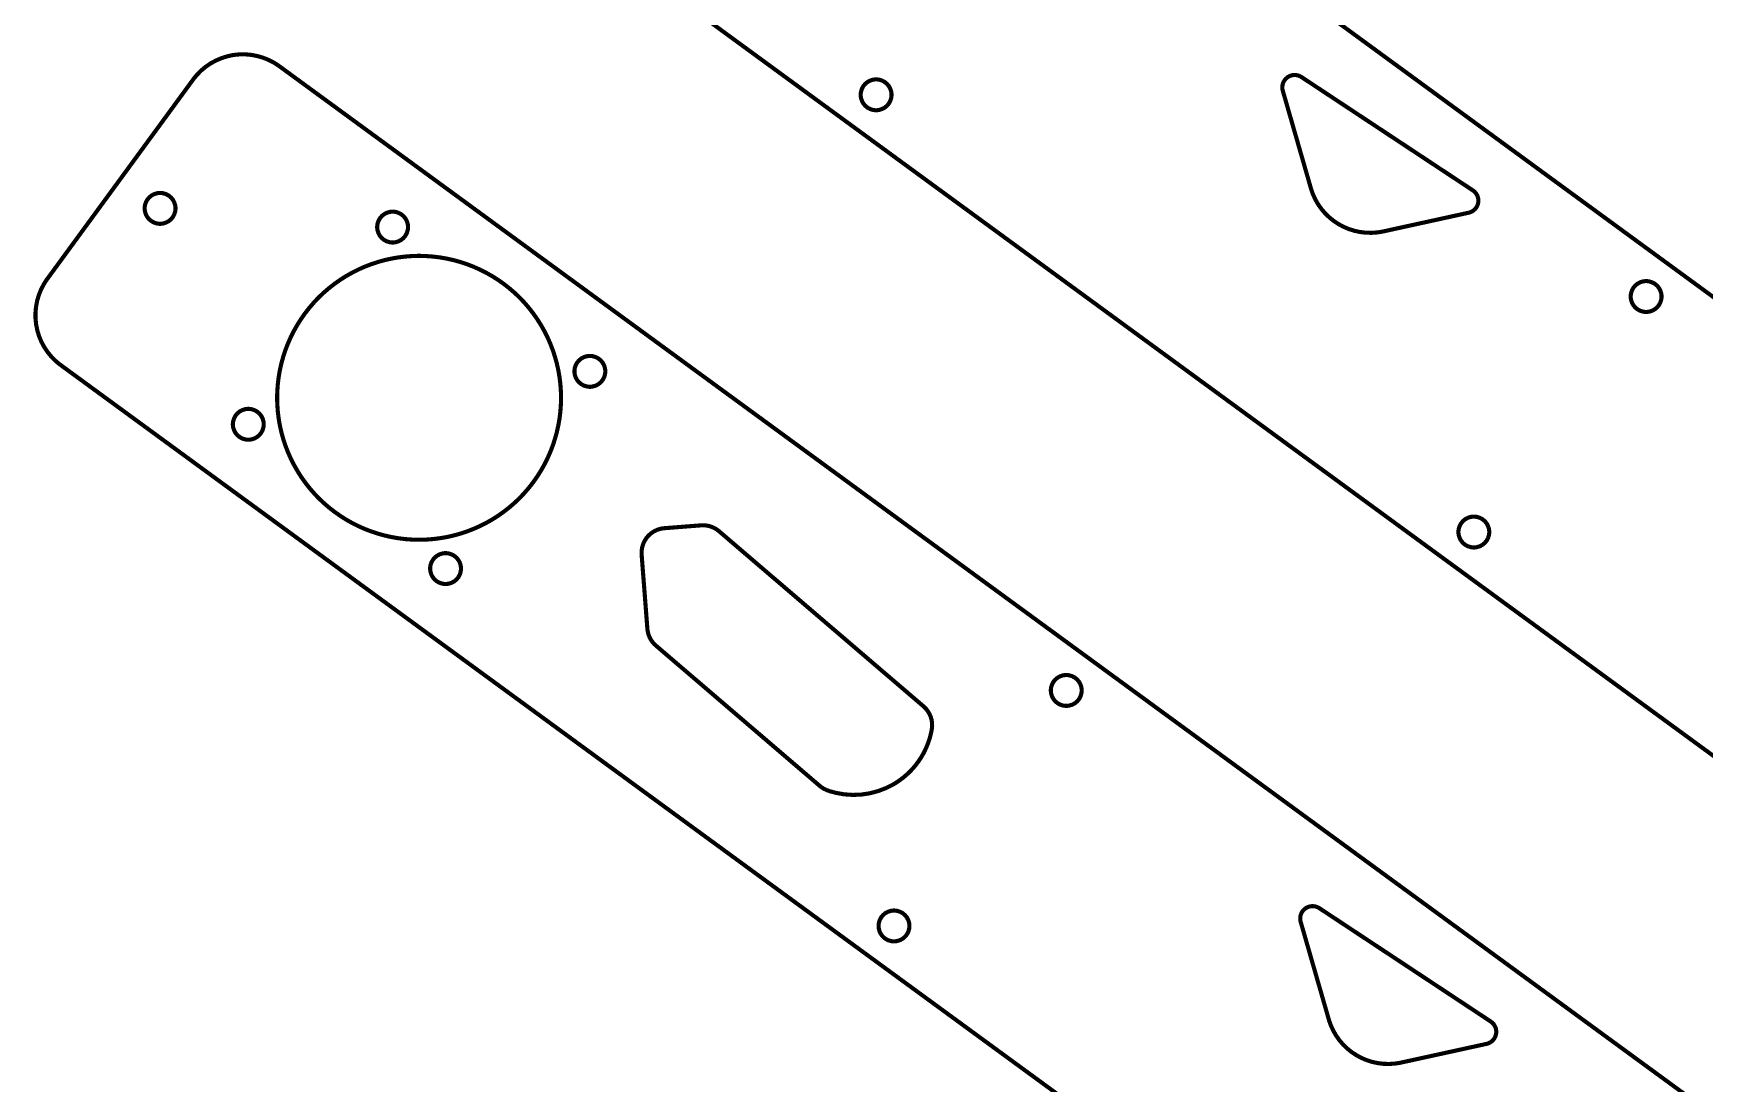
# Model space of a CAD drawing. Extents: x 0 to 533, y 0 to 326.
# Drawn here: x 0.4 to 135.8, y 173.2 to 258.3 of the extents above; entities that cross this region are included whole.
import ezdxf

# ---------------------------------------------------------------- set-up
doc = ezdxf.new("R2010")
doc.units = 0
doc.layers.get('0').update_dxf_attribs({"linetype": 'CONTINUOUS'})

msp = doc.modelspace()

# ---------------------------------------------------------------- linework, layer by layer
at = {"color": 0, "const_width": 0.3333}
for points in [[(59.9889, 292.838), (288.561, 125.645)], [(270.424, 101.743), (42.2772, 268.625)], [(271.874, 34.4051), (2.5794, 231.385), (2.5794, 231.385), (2.4762, 231.46), (2.182, 231.707), (1.826, 232.061), (1.512, 232.443), (1.2405, 232.85), (1.012, 233.279), (0.8271, 233.724), (0.6864, 234.183), (0.5903, 234.654), (0.5395, 235.131), (0.5344, 235.611), (0.5756, 236.092), (0.6637, 236.569), (0.7993, 237.039), (0.9827, 237.499), (1.2146, 237.944), (1.4202, 238.269), (1.4957, 238.372), (13.3033, 254.514), (13.3763, 254.614), (13.6148, 254.899), (13.9601, 255.249), (14.3362, 255.561), (14.7401, 255.835), (15.1688, 256.067), (15.619, 256.257), (16.0881, 256.404), (16.4506, 256.485), (16.5726, 256.504), (16.6947, 256.522), (17.0647, 256.556), (17.556, 256.558), (18.0428, 256.513), (18.5218, 256.421), (18.9896, 256.282), (19.4426, 256.099), (19.8775, 255.871), (20.1913, 255.671), (20.291, 255.599), (290.011, 58.3071)]]:
    msp.add_lwpolyline(points, dxfattribs=at)
at = {"color": 0}
for points in [[(59.9889, 292.838), (288.561, 125.645)], [(270.424, 101.743), (42.2772, 268.625)], [(271.874, 34.4051), (2.5794, 231.385), (2.5794, 231.385), (2.4762, 231.46), (2.182, 231.707), (1.826, 232.061), (1.512, 232.443), (1.2405, 232.85), (1.012, 233.279), (0.8271, 233.724), (0.6864, 234.183), (0.5903, 234.654), (0.5395, 235.131), (0.5344, 235.611), (0.5756, 236.092), (0.6637, 236.569), (0.7993, 237.039), (0.9827, 237.499), (1.2146, 237.944), (1.4202, 238.269), (1.4957, 238.372), (13.3033, 254.514), (13.3763, 254.614), (13.6148, 254.899), (13.9601, 255.249), (14.3362, 255.561), (14.7401, 255.835), (15.1688, 256.067), (15.619, 256.257), (16.0881, 256.404), (16.4506, 256.485), (16.5726, 256.504), (16.6947, 256.522), (17.0647, 256.556), (17.556, 256.558), (18.0428, 256.513), (18.5218, 256.421), (18.9896, 256.282), (19.4426, 256.099), (19.8775, 255.871), (20.1913, 255.671), (20.291, 255.599), (290.011, 58.3071)]]:
    msp.add_lwpolyline(points, dxfattribs=at)
at = {"color": 0, "const_width": 0.3333}
for points in [[(68.6389, 252.032), (68.5758, 252.032), (68.3869, 252.057), (68.1524, 252.131), (67.94, 252.246), (67.755, 252.397), (67.6024, 252.583), (67.4871, 252.796), (67.4143, 253.029), (67.3889, 253.219), (67.3889, 253.282), (67.3889, 253.344), (67.4143, 253.533), (67.4871, 253.768), (67.6024, 253.981), (67.755, 254.165), (67.94, 254.318), (68.1524, 254.433), (68.3869, 254.507), (68.5758, 254.532), (68.6389, 254.532), (68.7018, 254.532), (68.8908, 254.507), (69.1254, 254.433), (69.3378, 254.318), (69.5228, 254.165), (69.6754, 253.981), (69.7907, 253.768), (69.8635, 253.533), (69.8889, 253.344), (69.8889, 253.282), (69.8889, 253.219), (69.8635, 253.029), (69.7907, 252.796), (69.6754, 252.583), (69.5228, 252.397), (69.3378, 252.246), (69.1254, 252.131), (68.8908, 252.057), (68.7018, 252.032), (68.6389, 252.032)], [(103.863, 245.715), (103.896, 245.599), (104.02, 245.253), (104.219, 244.815), (104.455, 244.404), (104.726, 244.021), (105.03, 243.668), (105.363, 243.346), (105.723, 243.058), (106.108, 242.804), (106.514, 242.586), (106.939, 242.407), (107.381, 242.267), (107.836, 242.168), (108.301, 242.112), (108.775, 242.1), (109.255, 242.133), (109.618, 242.189), (109.737, 242.215), (116.646, 243.729), (116.683, 243.737), (116.789, 243.772), (116.922, 243.833), (117.043, 243.914), (117.15, 244.01), (117.243, 244.121), (117.319, 244.244), (117.377, 244.379), (117.409, 244.486), (117.415, 244.522), (117.422, 244.56), (117.432, 244.671), (117.426, 244.817), (117.4, 244.96), (117.353, 245.096), (117.287, 245.225), (117.203, 245.343), (117.102, 245.449), (117.015, 245.519), (116.984, 245.54), (103.101, 254.721), (103.069, 254.742), (102.965, 254.796), (102.822, 254.849), (102.674, 254.879), (102.525, 254.886), (102.375, 254.871), (102.229, 254.835), (102.089, 254.775), (101.988, 254.715), (101.957, 254.693), (101.926, 254.669), (101.84, 254.592), (101.741, 254.475), (101.662, 254.347), (101.603, 254.21), (101.565, 254.064), (101.55, 253.914), (101.557, 253.763), (101.578, 253.647), (101.588, 253.61), (103.863, 245.715)], [(10.628, 242.832), (10.565, 242.832), (10.376, 242.857), (10.1414, 242.931), (9.9291, 243.046), (9.7441, 243.197), (9.5915, 243.383), (9.4762, 243.596), (9.4034, 243.829), (9.378, 244.019), (9.378, 244.082), (9.378, 244.144), (9.4034, 244.333), (9.4762, 244.568), (9.5915, 244.781), (9.7441, 244.965), (9.9291, 245.118), (10.1414, 245.233), (10.376, 245.307), (10.565, 245.332), (10.628, 245.332), (10.6909, 245.332), (10.8799, 245.307), (11.1145, 245.233), (11.3269, 245.118), (11.5118, 244.965), (11.6645, 244.781), (11.7797, 244.568), (11.8525, 244.333), (11.878, 244.144), (11.878, 244.082), (11.878, 244.019), (11.8525, 243.829), (11.7797, 243.596), (11.6645, 243.383), (11.5118, 243.197), (11.3269, 243.046), (11.1145, 242.931), (10.8799, 242.857), (10.6909, 242.832), (10.628, 242.832)], [(29.4683, 241.317), (29.4053, 241.317), (29.2164, 241.342), (28.9817, 241.415), (28.7693, 241.531), (28.5844, 241.682), (28.4318, 241.868), (28.3165, 242.081), (28.2438, 242.314), (28.2183, 242.504), (28.2183, 242.567), (28.2183, 242.629), (28.2438, 242.818), (28.3165, 243.053), (28.4318, 243.265), (28.5844, 243.45), (28.7693, 243.603), (28.9817, 243.718), (29.2164, 243.792), (29.4053, 243.817), (29.4683, 243.817), (29.5313, 243.817), (29.7203, 243.792), (29.9549, 243.718), (30.1672, 243.603), (30.3522, 243.45), (30.5049, 243.265), (30.62, 243.053), (30.6929, 242.818), (30.7183, 242.629), (30.7183, 242.567), (30.7183, 242.504), (30.6929, 242.314), (30.62, 242.081), (30.5049, 241.868), (30.3522, 241.682), (30.1672, 241.531), (29.9549, 241.415), (29.7203, 241.342), (29.5313, 241.317), (29.4683, 241.317)], [(31.6132, 217.232), (31.4707, 217.232), (31.0429, 217.246), (30.4765, 217.288), (29.915, 217.358), (29.3592, 217.454), (28.81, 217.579), (28.2686, 217.729), (27.7357, 217.906), (27.2124, 218.107), (26.6994, 218.335), (26.1979, 218.586), (25.7089, 218.862), (25.2331, 219.164), (24.7714, 219.489), (24.325, 219.836), (23.8947, 220.207), (23.5824, 220.499), (23.4815, 220.6), (23.3807, 220.701), (23.0882, 221.014), (22.7175, 221.443), (22.3699, 221.89), (22.0454, 222.351), (21.7446, 222.828), (21.4681, 223.317), (21.2158, 223.818), (20.9886, 224.331), (20.7867, 224.854), (20.6103, 225.388), (20.46, 225.929), (20.3362, 226.478), (20.2392, 227.033), (20.1694, 227.594), (20.1274, 228.161), (20.1132, 228.589), (20.1132, 228.732), (20.1132, 228.874), (20.1274, 229.301), (20.1694, 229.868), (20.2392, 230.431), (20.3362, 230.986), (20.46, 231.535), (20.6103, 232.076), (20.7867, 232.61), (20.9886, 233.132), (21.2158, 233.646), (21.4681, 234.147), (21.7446, 234.636), (22.0454, 235.112), (22.3699, 235.574), (22.7175, 236.019), (23.0882, 236.45), (23.3807, 236.763), (23.4815, 236.864), (23.5824, 236.964), (23.8947, 237.257), (24.325, 237.628), (24.7714, 237.975), (25.2331, 238.3), (25.7089, 238.6), (26.1979, 238.876), (26.6994, 239.129), (27.2124, 239.357), (27.7357, 239.558), (28.2686, 239.735), (28.81, 239.885), (29.3592, 240.008), (29.915, 240.106), (30.4765, 240.175), (31.0429, 240.218), (31.4707, 240.232), (31.6132, 240.232), (31.7557, 240.232), (32.1835, 240.218), (32.7499, 240.175), (33.3114, 240.106), (33.8672, 240.008), (34.4164, 239.885), (34.9578, 239.735), (35.4907, 239.558), (36.0142, 239.357), (36.5269, 239.129), (37.0285, 238.876), (37.5176, 238.6), (37.9935, 238.3), (38.455, 237.975), (38.9015, 237.628), (39.3318, 237.257), (39.6442, 236.964), (39.745, 236.864), (39.8458, 236.763), (40.1382, 236.45), (40.5089, 236.019), (40.8567, 235.574), (41.1811, 235.112), (41.4819, 234.636), (41.7585, 234.147), (42.0107, 233.646), (42.2379, 233.132), (42.4399, 232.61), (42.6161, 232.076), (42.7664, 231.535), (42.8903, 230.986), (42.9872, 230.431), (43.0569, 229.868), (43.0992, 229.301), (43.1133, 228.874), (43.1133, 228.732), (43.1133, 228.589), (43.0992, 228.161), (43.0569, 227.594), (42.9872, 227.033), (42.8903, 226.478), (42.7664, 225.929), (42.6161, 225.388), (42.4399, 224.854), (42.2379, 224.331), (42.0107, 223.818), (41.7585, 223.317), (41.4819, 222.828), (41.1811, 222.351), (40.8567, 221.89), (40.5089, 221.443), (40.1382, 221.014), (39.8458, 220.701), (39.745, 220.6), (39.6442, 220.499), (39.3318, 220.207), (38.9015, 219.836), (38.455, 219.489), (37.9935, 219.164), (37.5176, 218.862), (37.0285, 218.586), (36.5269, 218.335), (36.0142, 218.107), (35.4907, 217.906), (34.9578, 217.729), (34.4164, 217.579), (33.8672, 217.454), (33.3114, 217.358), (32.7499, 217.288), (32.1835, 217.246), (31.7557, 217.232), (31.6132, 217.232)], [(131.023, 235.689), (130.96, 235.689), (130.771, 235.714), (130.537, 235.787), (130.324, 235.903), (130.139, 236.056), (129.987, 236.24), (129.871, 236.453), (129.798, 236.688), (129.773, 236.876), (129.773, 236.939), (129.773, 237.003), (129.798, 237.192), (129.871, 237.425), (129.987, 237.638), (130.139, 237.824), (130.324, 237.975), (130.537, 238.09), (130.771, 238.164), (130.96, 238.189), (131.023, 238.189), (131.086, 238.189), (131.275, 238.164), (131.51, 238.09), (131.722, 237.975), (131.907, 237.824), (132.06, 237.638), (132.175, 237.425), (132.248, 237.192), (132.273, 237.003), (132.273, 236.939), (132.273, 236.876), (132.248, 236.688), (132.175, 236.453), (132.06, 236.24), (131.907, 236.056), (131.722, 235.903), (131.51, 235.787), (131.275, 235.714), (131.086, 235.689), (131.023, 235.689)], [(45.4494, 229.626), (45.3864, 229.626), (45.1974, 229.653), (44.9628, 229.725), (44.7504, 229.84), (44.5654, 229.993), (44.4128, 230.178), (44.2976, 230.39), (44.2247, 230.625), (44.1994, 230.814), (44.1994, 230.876), (44.1994, 230.94), (44.2247, 231.129), (44.2976, 231.364), (44.4128, 231.576), (44.5654, 231.761), (44.7504, 231.914), (44.9628, 232.029), (45.1974, 232.101), (45.3864, 232.126), (45.4494, 232.126), (45.5124, 232.126), (45.7013, 232.101), (45.936, 232.029), (46.1483, 231.914), (46.3332, 231.761), (46.4858, 231.576), (46.6011, 231.364), (46.6739, 231.129), (46.6994, 230.94), (46.6994, 230.876), (46.6994, 230.814), (46.6739, 230.625), (46.6011, 230.39), (46.4858, 230.178), (46.3332, 229.993), (46.1483, 229.84), (45.936, 229.725), (45.7013, 229.653), (45.5124, 229.626), (45.4494, 229.626)], [(17.7771, 225.336), (17.7142, 225.336), (17.5251, 225.362), (17.2906, 225.435), (17.0782, 225.55), (16.8932, 225.703), (16.7406, 225.888), (16.6253, 226.1), (16.5525, 226.335), (16.5271, 226.524), (16.5271, 226.586), (16.5271, 226.65), (16.5525, 226.839), (16.6253, 227.074), (16.7406, 227.286), (16.8932, 227.471), (17.0782, 227.624), (17.2906, 227.739), (17.5251, 227.811), (17.7142, 227.836), (17.7771, 227.836), (17.84, 227.836), (18.029, 227.811), (18.2636, 227.739), (18.476, 227.624), (18.661, 227.471), (18.8136, 227.286), (18.9289, 227.074), (19.0017, 226.839), (19.0271, 226.65), (19.0271, 226.586), (19.0271, 226.524), (19.0017, 226.335), (18.9289, 226.1), (18.8136, 225.888), (18.661, 225.703), (18.476, 225.55), (18.2636, 225.435), (18.029, 225.362), (17.84, 225.336), (17.7771, 225.336)], [(55.9119, 217.925), (55.8744, 217.957), (55.7554, 218.046), (55.589, 218.15), (55.4139, 218.237), (55.2317, 218.307), (55.0435, 218.358), (54.8507, 218.392), (54.6546, 218.406), (54.5061, 218.403), (54.4568, 218.4), (51.4836, 218.169), (51.4344, 218.165), (51.2874, 218.144), (51.0958, 218.1), (50.9104, 218.039), (50.7324, 217.958), (50.5629, 217.862), (50.4033, 217.749), (50.2549, 217.619), (50.151, 217.514), (50.1189, 217.476), (50.0867, 217.439), (49.9978, 217.319), (49.8933, 217.153), (49.8061, 216.978), (49.7367, 216.796), (49.6853, 216.608), (49.6524, 216.415), (49.6383, 216.219), (49.6401, 216.071), (49.6439, 216.021), (50.1081, 210.022), (50.1118, 209.972), (50.1331, 209.825), (50.1769, 209.633), (50.239, 209.449), (50.3189, 209.271), (50.4156, 209.101), (50.5286, 208.942), (50.6574, 208.793), (50.7636, 208.689), (50.8011, 208.657), (64.0764, 197.288), (64.1235, 197.247), (64.3794, 197.074), (64.6582, 196.94), (64.7168, 196.919), (64.8822, 196.861), (65.3914, 196.724), (66.0769, 196.604), (66.7675, 196.56), (67.4569, 196.59), (68.1392, 196.694), (68.8082, 196.872), (69.4576, 197.122), (69.9304, 197.356), (70.0815, 197.443), (70.1574, 197.489), (70.3801, 197.631), (70.6665, 197.832), (70.9403, 198.049), (71.2008, 198.278), (71.4481, 198.521), (71.6812, 198.776), (71.9, 199.043), (72.104, 199.322), (72.2926, 199.611), (72.4657, 199.91), (72.6225, 200.218), (72.7628, 200.535), (72.8861, 200.86), (72.9918, 201.192), (73.0799, 201.531), (73.1344, 201.789), (73.1494, 201.876), (73.1606, 201.94), (73.1771, 202.136), (73.1708, 202.394), (73.1315, 202.649), (73.0606, 202.894), (72.9586, 203.129), (72.8271, 203.35), (72.6672, 203.553), (72.5293, 203.693), (72.4797, 203.736), (55.9119, 217.925)], [(117.066, 216.608), (117.003, 216.608), (116.814, 216.635), (116.58, 216.707), (116.368, 216.822), (116.182, 216.975), (116.03, 217.16), (115.915, 217.372), (115.842, 217.607), (115.816, 217.796), (115.816, 217.858), (115.816, 217.922), (115.842, 218.111), (115.915, 218.346), (116.03, 218.557), (116.182, 218.743), (116.368, 218.896), (116.58, 219.011), (116.814, 219.083), (117.003, 219.108), (117.066, 219.108), (117.129, 219.108), (117.318, 219.083), (117.553, 219.011), (117.765, 218.896), (117.95, 218.743), (118.103, 218.557), (118.218, 218.346), (118.291, 218.111), (118.316, 217.922), (118.316, 217.858), (118.316, 217.796), (118.291, 217.607), (118.218, 217.372), (118.103, 217.16), (117.95, 216.975), (117.765, 216.822), (117.553, 216.707), (117.318, 216.635), (117.129, 216.608), (117.066, 216.608)], [(33.7582, 213.647), (33.6951, 213.647), (33.5062, 213.672), (33.2715, 213.746), (33.0593, 213.861), (32.8743, 214.013), (32.7217, 214.199), (32.6064, 214.411), (32.5336, 214.644), (32.5082, 214.835), (32.5082, 214.897), (32.5082, 214.96), (32.5336, 215.149), (32.6064, 215.383), (32.7217, 215.596), (32.8743, 215.781), (33.0593, 215.933), (33.2715, 216.049), (33.5062, 216.122), (33.6951, 216.147), (33.7582, 216.147), (33.8211, 216.147), (34.0101, 216.122), (34.2447, 216.049), (34.4571, 215.933), (34.6421, 215.781), (34.7946, 215.596), (34.91, 215.383), (34.9828, 215.149), (35.0082, 214.96), (35.0082, 214.897), (35.0082, 214.835), (34.9828, 214.644), (34.91, 214.411), (34.7946, 214.199), (34.6421, 214.013), (34.4571, 213.861), (34.2447, 213.746), (34.0101, 213.672), (33.8211, 213.647), (33.7582, 213.647)], [(84.0454, 203.774), (83.9825, 203.774), (83.7935, 203.8), (83.5589, 203.872), (83.3465, 203.987), (83.1615, 204.14), (83.0089, 204.325), (82.8936, 204.538), (82.8208, 204.772), (82.7954, 204.961), (82.7954, 205.024), (82.7954, 205.087), (82.8208, 205.276), (82.8936, 205.511), (83.0089, 205.724), (83.1615, 205.908), (83.3465, 206.061), (83.5589, 206.176), (83.7935, 206.249), (83.9825, 206.274), (84.0454, 206.274), (84.1083, 206.274), (84.2974, 206.249), (84.5319, 206.176), (84.7443, 206.061), (84.9293, 205.908), (85.0819, 205.724), (85.1972, 205.511), (85.27, 205.276), (85.2954, 205.087), (85.2954, 205.024), (85.2954, 204.961), (85.27, 204.772), (85.1972, 204.538), (85.0819, 204.325), (84.9293, 204.14), (84.7443, 203.987), (84.5319, 203.872), (84.2974, 203.8), (84.1083, 203.774), (84.0454, 203.774)], [(70.0888, 184.693), (70.0258, 184.693), (69.8368, 184.719), (69.6022, 184.792), (69.3899, 184.907), (69.2049, 185.06), (69.0522, 185.244), (68.9369, 185.457), (68.8642, 185.692), (68.8388, 185.881), (68.8388, 185.943), (68.8388, 186.007), (68.8642, 186.196), (68.9369, 186.431), (69.0522, 186.643), (69.2049, 186.828), (69.3899, 186.981), (69.6022, 187.096), (69.8368, 187.168), (70.0258, 187.193), (70.0888, 187.193), (70.1518, 187.193), (70.3407, 187.168), (70.5753, 187.096), (70.7876, 186.981), (70.9726, 186.828), (71.1253, 186.643), (71.2406, 186.431), (71.3133, 186.196), (71.3388, 186.007), (71.3388, 185.943), (71.3388, 185.881), (71.3133, 185.692), (71.2406, 185.457), (71.1253, 185.244), (70.9726, 185.06), (70.7876, 184.907), (70.5753, 184.792), (70.3407, 184.719), (70.1518, 184.693), (70.0888, 184.693)], [(105.313, 178.378), (105.346, 178.26), (105.47, 177.914), (105.669, 177.476), (105.905, 177.065), (106.176, 176.683), (106.48, 176.329), (106.813, 176.008), (107.173, 175.719), (107.558, 175.467), (107.964, 175.249), (108.389, 175.069), (108.831, 174.929), (109.286, 174.831), (109.751, 174.774), (110.225, 174.763), (110.705, 174.796), (111.068, 174.851), (111.187, 174.878), (118.096, 176.39), (118.133, 176.399), (118.239, 176.433), (118.372, 176.496), (118.493, 176.575), (118.6, 176.672), (118.693, 176.782), (118.769, 176.906), (118.827, 177.04), (118.858, 177.149), (118.865, 177.185), (118.872, 177.221), (118.882, 177.332), (118.876, 177.479), (118.849, 177.622), (118.803, 177.758), (118.737, 177.886), (118.653, 178.006), (118.552, 178.111), (118.465, 178.182), (118.434, 178.201), (104.551, 187.383), (104.518, 187.404), (104.415, 187.458), (104.272, 187.511), (104.124, 187.54), (103.974, 187.549), (103.825, 187.533), (103.679, 187.496), (103.539, 187.436), (103.438, 187.378), (103.407, 187.354), (103.376, 187.332), (103.29, 187.253), (103.191, 187.138), (103.111, 187.01), (103.053, 186.871), (103.015, 186.726), (102.999, 186.576), (103.007, 186.424), (103.028, 186.308), (103.038, 186.272), (105.313, 178.378)]]:
    msp.add_lwpolyline(points, close=True, dxfattribs=at)
at = {"color": 0}
for points in [[(103.863, 245.715), (103.896, 245.599), (104.02, 245.253), (104.219, 244.815), (104.455, 244.404), (104.726, 244.021), (105.03, 243.668), (105.363, 243.346), (105.723, 243.058), (106.108, 242.804), (106.514, 242.586), (106.939, 242.407), (107.381, 242.267), (107.836, 242.168), (108.301, 242.112), (108.775, 242.1), (109.255, 242.133), (109.618, 242.189), (109.737, 242.215), (116.646, 243.729), (116.683, 243.737), (116.789, 243.772), (116.922, 243.833), (117.043, 243.914), (117.15, 244.01), (117.243, 244.121), (117.319, 244.244), (117.377, 244.379), (117.409, 244.486), (117.415, 244.522), (117.422, 244.56), (117.432, 244.671), (117.426, 244.817), (117.4, 244.96), (117.353, 245.096), (117.287, 245.225), (117.203, 245.343), (117.102, 245.449), (117.015, 245.519), (116.984, 245.54), (103.101, 254.721), (103.069, 254.742), (102.965, 254.796), (102.822, 254.849), (102.674, 254.879), (102.525, 254.886), (102.375, 254.871), (102.229, 254.835), (102.089, 254.775), (101.988, 254.715), (101.957, 254.693), (101.926, 254.669), (101.84, 254.592), (101.741, 254.475), (101.662, 254.347), (101.603, 254.21), (101.565, 254.064), (101.55, 253.914), (101.557, 253.763), (101.578, 253.647), (101.588, 253.61), (103.863, 245.715)], [(68.6389, 252.032), (68.5758, 252.032), (68.3869, 252.057), (68.1524, 252.131), (67.94, 252.246), (67.755, 252.397), (67.6024, 252.583), (67.4871, 252.796), (67.4143, 253.029), (67.3889, 253.219), (67.3889, 253.282), (67.3889, 253.344), (67.4143, 253.533), (67.4871, 253.768), (67.6024, 253.981), (67.755, 254.165), (67.94, 254.318), (68.1524, 254.433), (68.3869, 254.507), (68.5758, 254.532), (68.6389, 254.532), (68.7018, 254.532), (68.8908, 254.507), (69.1254, 254.433), (69.3378, 254.318), (69.5228, 254.165), (69.6754, 253.981), (69.7907, 253.768), (69.8635, 253.533), (69.8889, 253.344), (69.8889, 253.282), (69.8889, 253.219), (69.8635, 253.029), (69.7907, 252.796), (69.6754, 252.583), (69.5228, 252.397), (69.3378, 252.246), (69.1254, 252.131), (68.8908, 252.057), (68.7018, 252.032), (68.6389, 252.032)], [(10.628, 242.832), (10.565, 242.832), (10.376, 242.857), (10.1414, 242.931), (9.9291, 243.046), (9.7441, 243.197), (9.5915, 243.383), (9.4762, 243.596), (9.4034, 243.829), (9.378, 244.019), (9.378, 244.082), (9.378, 244.144), (9.4034, 244.333), (9.4762, 244.568), (9.5915, 244.781), (9.7441, 244.965), (9.9291, 245.118), (10.1414, 245.233), (10.376, 245.307), (10.565, 245.332), (10.628, 245.332), (10.6909, 245.332), (10.8799, 245.307), (11.1145, 245.233), (11.3269, 245.118), (11.5118, 244.965), (11.6645, 244.781), (11.7797, 244.568), (11.8525, 244.333), (11.878, 244.144), (11.878, 244.082), (11.878, 244.019), (11.8525, 243.829), (11.7797, 243.596), (11.6645, 243.383), (11.5118, 243.197), (11.3269, 243.046), (11.1145, 242.931), (10.8799, 242.857), (10.6909, 242.832), (10.628, 242.832)], [(29.4683, 241.317), (29.4053, 241.317), (29.2164, 241.342), (28.9817, 241.415), (28.7693, 241.531), (28.5844, 241.682), (28.4318, 241.868), (28.3165, 242.081), (28.2438, 242.314), (28.2183, 242.504), (28.2183, 242.567), (28.2183, 242.629), (28.2438, 242.818), (28.3165, 243.053), (28.4318, 243.265), (28.5844, 243.45), (28.7693, 243.603), (28.9817, 243.718), (29.2164, 243.792), (29.4053, 243.817), (29.4683, 243.817), (29.5313, 243.817), (29.7203, 243.792), (29.9549, 243.718), (30.1672, 243.603), (30.3522, 243.45), (30.5049, 243.265), (30.62, 243.053), (30.6929, 242.818), (30.7183, 242.629), (30.7183, 242.567), (30.7183, 242.504), (30.6929, 242.314), (30.62, 242.081), (30.5049, 241.868), (30.3522, 241.682), (30.1672, 241.531), (29.9549, 241.415), (29.7203, 241.342), (29.5313, 241.317), (29.4683, 241.317)], [(31.6132, 217.232), (31.4707, 217.232), (31.0429, 217.246), (30.4765, 217.288), (29.915, 217.358), (29.3592, 217.454), (28.81, 217.579), (28.2686, 217.729), (27.7357, 217.906), (27.2124, 218.107), (26.6994, 218.335), (26.1979, 218.586), (25.7089, 218.862), (25.2331, 219.164), (24.7714, 219.489), (24.325, 219.836), (23.8947, 220.207), (23.5824, 220.499), (23.4815, 220.6), (23.3807, 220.701), (23.0882, 221.014), (22.7175, 221.443), (22.3699, 221.89), (22.0454, 222.351), (21.7446, 222.828), (21.4681, 223.317), (21.2158, 223.818), (20.9886, 224.331), (20.7867, 224.854), (20.6103, 225.388), (20.46, 225.929), (20.3362, 226.478), (20.2392, 227.033), (20.1694, 227.594), (20.1274, 228.161), (20.1132, 228.589), (20.1132, 228.732), (20.1132, 228.874), (20.1274, 229.301), (20.1694, 229.868), (20.2392, 230.431), (20.3362, 230.986), (20.46, 231.535), (20.6103, 232.076), (20.7867, 232.61), (20.9886, 233.132), (21.2158, 233.646), (21.4681, 234.147), (21.7446, 234.636), (22.0454, 235.112), (22.3699, 235.574), (22.7175, 236.019), (23.0882, 236.45), (23.3807, 236.763), (23.4815, 236.864), (23.5824, 236.964), (23.8947, 237.257), (24.325, 237.628), (24.7714, 237.975), (25.2331, 238.3), (25.7089, 238.6), (26.1979, 238.876), (26.6994, 239.129), (27.2124, 239.357), (27.7357, 239.558), (28.2686, 239.735), (28.81, 239.885), (29.3592, 240.008), (29.915, 240.106), (30.4765, 240.175), (31.0429, 240.218), (31.4707, 240.232), (31.6132, 240.232), (31.7557, 240.232), (32.1835, 240.218), (32.7499, 240.175), (33.3114, 240.106), (33.8672, 240.008), (34.4164, 239.885), (34.9578, 239.735), (35.4907, 239.558), (36.0142, 239.357), (36.5269, 239.129), (37.0285, 238.876), (37.5176, 238.6), (37.9935, 238.3), (38.455, 237.975), (38.9015, 237.628), (39.3318, 237.257), (39.6442, 236.964), (39.745, 236.864), (39.8458, 236.763), (40.1382, 236.45), (40.5089, 236.019), (40.8567, 235.574), (41.1811, 235.112), (41.4819, 234.636), (41.7585, 234.147), (42.0107, 233.646), (42.2379, 233.132), (42.4399, 232.61), (42.6161, 232.076), (42.7664, 231.535), (42.8903, 230.986), (42.9872, 230.431), (43.0569, 229.868), (43.0992, 229.301), (43.1133, 228.874), (43.1133, 228.732), (43.1133, 228.589), (43.0992, 228.161), (43.0569, 227.594), (42.9872, 227.033), (42.8903, 226.478), (42.7664, 225.929), (42.6161, 225.388), (42.4399, 224.854), (42.2379, 224.331), (42.0107, 223.818), (41.7585, 223.317), (41.4819, 222.828), (41.1811, 222.351), (40.8567, 221.89), (40.5089, 221.443), (40.1382, 221.014), (39.8458, 220.701), (39.745, 220.6), (39.6442, 220.499), (39.3318, 220.207), (38.9015, 219.836), (38.455, 219.489), (37.9935, 219.164), (37.5176, 218.862), (37.0285, 218.586), (36.5269, 218.335), (36.0142, 218.107), (35.4907, 217.906), (34.9578, 217.729), (34.4164, 217.579), (33.8672, 217.454), (33.3114, 217.358), (32.7499, 217.288), (32.1835, 217.246), (31.7557, 217.232), (31.6132, 217.232)], [(131.023, 235.689), (130.96, 235.689), (130.771, 235.714), (130.537, 235.787), (130.324, 235.903), (130.139, 236.056), (129.987, 236.24), (129.871, 236.453), (129.798, 236.688), (129.773, 236.876), (129.773, 236.939), (129.773, 237.003), (129.798, 237.192), (129.871, 237.425), (129.987, 237.638), (130.139, 237.824), (130.324, 237.975), (130.537, 238.09), (130.771, 238.164), (130.96, 238.189), (131.023, 238.189), (131.086, 238.189), (131.275, 238.164), (131.51, 238.09), (131.722, 237.975), (131.907, 237.824), (132.06, 237.638), (132.175, 237.425), (132.248, 237.192), (132.273, 237.003), (132.273, 236.939), (132.273, 236.876), (132.248, 236.688), (132.175, 236.453), (132.06, 236.24), (131.907, 236.056), (131.722, 235.903), (131.51, 235.787), (131.275, 235.714), (131.086, 235.689), (131.023, 235.689)], [(45.4494, 229.626), (45.3864, 229.626), (45.1974, 229.653), (44.9628, 229.725), (44.7504, 229.84), (44.5654, 229.993), (44.4128, 230.178), (44.2976, 230.39), (44.2247, 230.625), (44.1994, 230.814), (44.1994, 230.876), (44.1994, 230.94), (44.2247, 231.129), (44.2976, 231.364), (44.4128, 231.576), (44.5654, 231.761), (44.7504, 231.914), (44.9628, 232.029), (45.1974, 232.101), (45.3864, 232.126), (45.4494, 232.126), (45.5124, 232.126), (45.7013, 232.101), (45.936, 232.029), (46.1483, 231.914), (46.3332, 231.761), (46.4858, 231.576), (46.6011, 231.364), (46.6739, 231.129), (46.6994, 230.94), (46.6994, 230.876), (46.6994, 230.814), (46.6739, 230.625), (46.6011, 230.39), (46.4858, 230.178), (46.3332, 229.993), (46.1483, 229.84), (45.936, 229.725), (45.7013, 229.653), (45.5124, 229.626), (45.4494, 229.626)], [(17.7771, 225.336), (17.7142, 225.336), (17.5251, 225.362), (17.2906, 225.435), (17.0782, 225.55), (16.8932, 225.703), (16.7406, 225.888), (16.6253, 226.1), (16.5525, 226.335), (16.5271, 226.524), (16.5271, 226.586), (16.5271, 226.65), (16.5525, 226.839), (16.6253, 227.074), (16.7406, 227.286), (16.8932, 227.471), (17.0782, 227.624), (17.2906, 227.739), (17.5251, 227.811), (17.7142, 227.836), (17.7771, 227.836), (17.84, 227.836), (18.029, 227.811), (18.2636, 227.739), (18.476, 227.624), (18.661, 227.471), (18.8136, 227.286), (18.9289, 227.074), (19.0017, 226.839), (19.0271, 226.65), (19.0271, 226.586), (19.0271, 226.524), (19.0017, 226.335), (18.9289, 226.1), (18.8136, 225.888), (18.661, 225.703), (18.476, 225.55), (18.2636, 225.435), (18.029, 225.362), (17.84, 225.336), (17.7771, 225.336)], [(55.9119, 217.925), (55.8744, 217.957), (55.7554, 218.046), (55.589, 218.15), (55.4139, 218.237), (55.2317, 218.307), (55.0435, 218.358), (54.8507, 218.392), (54.6546, 218.406), (54.5061, 218.403), (54.4568, 218.4), (51.4836, 218.169), (51.4344, 218.165), (51.2874, 218.144), (51.0958, 218.1), (50.9104, 218.039), (50.7324, 217.958), (50.5629, 217.862), (50.4033, 217.749), (50.2549, 217.619), (50.151, 217.514), (50.1189, 217.476), (50.0867, 217.439), (49.9978, 217.319), (49.8933, 217.153), (49.8061, 216.978), (49.7367, 216.796), (49.6853, 216.608), (49.6524, 216.415), (49.6383, 216.219), (49.6401, 216.071), (49.6439, 216.021), (50.1081, 210.022), (50.1118, 209.972), (50.1331, 209.825), (50.1769, 209.633), (50.239, 209.449), (50.3189, 209.271), (50.4156, 209.101), (50.5286, 208.942), (50.6574, 208.793), (50.7636, 208.689), (50.8011, 208.657), (64.0764, 197.288), (64.1235, 197.247), (64.3794, 197.074), (64.6582, 196.94), (64.7168, 196.919), (64.8822, 196.861), (65.3914, 196.724), (66.0769, 196.604), (66.7675, 196.56), (67.4569, 196.59), (68.1392, 196.694), (68.8082, 196.872), (69.4576, 197.122), (69.9304, 197.356), (70.0815, 197.443), (70.1574, 197.489), (70.3801, 197.631), (70.6665, 197.832), (70.9403, 198.049), (71.2008, 198.278), (71.4481, 198.521), (71.6812, 198.776), (71.9, 199.043), (72.104, 199.322), (72.2926, 199.611), (72.4657, 199.91), (72.6225, 200.218), (72.7628, 200.535), (72.8861, 200.86), (72.9918, 201.192), (73.0799, 201.531), (73.1344, 201.789), (73.1494, 201.876), (73.1606, 201.94), (73.1771, 202.136), (73.1708, 202.394), (73.1315, 202.649), (73.0606, 202.894), (72.9586, 203.129), (72.8271, 203.35), (72.6672, 203.553), (72.5293, 203.693), (72.4797, 203.736), (55.9119, 217.925)], [(117.066, 216.608), (117.003, 216.608), (116.814, 216.635), (116.58, 216.707), (116.368, 216.822), (116.182, 216.975), (116.03, 217.16), (115.915, 217.372), (115.842, 217.607), (115.816, 217.796), (115.816, 217.858), (115.816, 217.922), (115.842, 218.111), (115.915, 218.346), (116.03, 218.557), (116.182, 218.743), (116.368, 218.896), (116.58, 219.011), (116.814, 219.083), (117.003, 219.108), (117.066, 219.108), (117.129, 219.108), (117.318, 219.083), (117.553, 219.011), (117.765, 218.896), (117.95, 218.743), (118.103, 218.557), (118.218, 218.346), (118.291, 218.111), (118.316, 217.922), (118.316, 217.858), (118.316, 217.796), (118.291, 217.607), (118.218, 217.372), (118.103, 217.16), (117.95, 216.975), (117.765, 216.822), (117.553, 216.707), (117.318, 216.635), (117.129, 216.608), (117.066, 216.608)], [(33.7582, 213.647), (33.6951, 213.647), (33.5062, 213.672), (33.2715, 213.746), (33.0593, 213.861), (32.8743, 214.013), (32.7217, 214.199), (32.6064, 214.411), (32.5336, 214.644), (32.5082, 214.835), (32.5082, 214.897), (32.5082, 214.96), (32.5336, 215.149), (32.6064, 215.383), (32.7217, 215.596), (32.8743, 215.781), (33.0593, 215.933), (33.2715, 216.049), (33.5062, 216.122), (33.6951, 216.147), (33.7582, 216.147), (33.8211, 216.147), (34.0101, 216.122), (34.2447, 216.049), (34.4571, 215.933), (34.6421, 215.781), (34.7946, 215.596), (34.91, 215.383), (34.9828, 215.149), (35.0082, 214.96), (35.0082, 214.897), (35.0082, 214.835), (34.9828, 214.644), (34.91, 214.411), (34.7946, 214.199), (34.6421, 214.013), (34.4571, 213.861), (34.2447, 213.746), (34.0101, 213.672), (33.8211, 213.647), (33.7582, 213.647)], [(84.0454, 203.774), (83.9825, 203.774), (83.7935, 203.8), (83.5589, 203.872), (83.3465, 203.987), (83.1615, 204.14), (83.0089, 204.325), (82.8936, 204.538), (82.8208, 204.772), (82.7954, 204.961), (82.7954, 205.024), (82.7954, 205.087), (82.8208, 205.276), (82.8936, 205.511), (83.0089, 205.724), (83.1615, 205.908), (83.3465, 206.061), (83.5589, 206.176), (83.7935, 206.249), (83.9825, 206.274), (84.0454, 206.274), (84.1083, 206.274), (84.2974, 206.249), (84.5319, 206.176), (84.7443, 206.061), (84.9293, 205.908), (85.0819, 205.724), (85.1972, 205.511), (85.27, 205.276), (85.2954, 205.087), (85.2954, 205.024), (85.2954, 204.961), (85.27, 204.772), (85.1972, 204.538), (85.0819, 204.325), (84.9293, 204.14), (84.7443, 203.987), (84.5319, 203.872), (84.2974, 203.8), (84.1083, 203.774), (84.0454, 203.774)], [(70.0888, 184.693), (70.0258, 184.693), (69.8368, 184.719), (69.6022, 184.792), (69.3899, 184.907), (69.2049, 185.06), (69.0522, 185.244), (68.9369, 185.457), (68.8642, 185.692), (68.8388, 185.881), (68.8388, 185.943), (68.8388, 186.007), (68.8642, 186.196), (68.9369, 186.431), (69.0522, 186.643), (69.2049, 186.828), (69.3899, 186.981), (69.6022, 187.096), (69.8368, 187.168), (70.0258, 187.193), (70.0888, 187.193), (70.1518, 187.193), (70.3407, 187.168), (70.5753, 187.096), (70.7876, 186.981), (70.9726, 186.828), (71.1253, 186.643), (71.2406, 186.431), (71.3133, 186.196), (71.3388, 186.007), (71.3388, 185.943), (71.3388, 185.881), (71.3133, 185.692), (71.2406, 185.457), (71.1253, 185.244), (70.9726, 185.06), (70.7876, 184.907), (70.5753, 184.792), (70.3407, 184.719), (70.1518, 184.693), (70.0888, 184.693)], [(105.313, 178.378), (105.346, 178.26), (105.47, 177.914), (105.669, 177.476), (105.905, 177.065), (106.176, 176.683), (106.48, 176.329), (106.813, 176.008), (107.173, 175.719), (107.558, 175.467), (107.964, 175.249), (108.389, 175.069), (108.831, 174.929), (109.286, 174.831), (109.751, 174.774), (110.225, 174.763), (110.705, 174.796), (111.068, 174.851), (111.187, 174.878), (118.096, 176.39), (118.133, 176.399), (118.239, 176.433), (118.372, 176.496), (118.493, 176.575), (118.6, 176.672), (118.693, 176.782), (118.769, 176.906), (118.827, 177.04), (118.858, 177.149), (118.865, 177.185), (118.872, 177.221), (118.882, 177.332), (118.876, 177.479), (118.849, 177.622), (118.803, 177.758), (118.737, 177.886), (118.653, 178.006), (118.552, 178.111), (118.465, 178.182), (118.434, 178.201), (104.551, 187.383), (104.518, 187.404), (104.415, 187.458), (104.272, 187.511), (104.124, 187.54), (103.974, 187.549), (103.825, 187.533), (103.679, 187.496), (103.539, 187.436), (103.438, 187.378), (103.407, 187.354), (103.376, 187.332), (103.29, 187.253), (103.191, 187.138), (103.111, 187.01), (103.053, 186.871), (103.015, 186.726), (102.999, 186.576), (103.007, 186.424), (103.028, 186.308), (103.038, 186.272), (105.313, 178.378)]]:
    msp.add_lwpolyline(points, close=True, dxfattribs=at)

doc.saveas('drawing.dxf')
